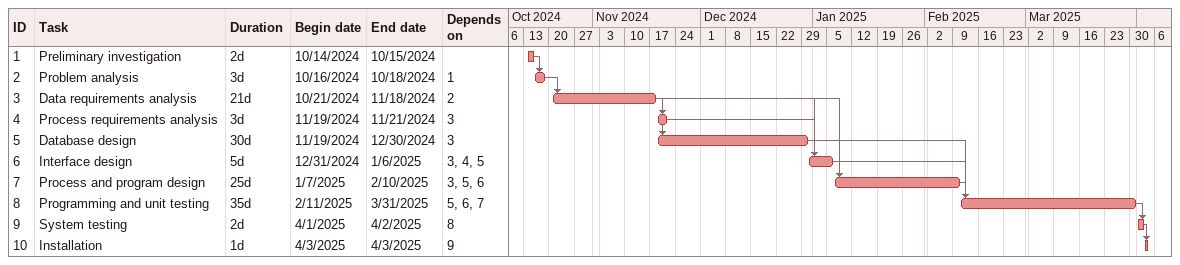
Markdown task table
| ID | Task | Duration | Start | Finish | Predecessors |
|---|---|---|---|---|---|
| 1 | Preliminary investigation | 2d | 2024-10-14 | 2024-10-15 |  |
| 2 | Problem analysis | 3d | 2024-10-16 | 2024-10-18 | 1 |
| 3 | Data requirements analysis | 21d | 2024-10-21 | 2024-11-18 | 2 |
| 4 | Process requirements analysis | 3d | 2024-11-19 | 2024-11-21 | 3 |
| 5 | Database design | 30d | 2024-11-19 | 2024-12-30 | 3 |
| 6 | Interface design | 5d | 2024-12-31 | 2025-01-06 | 3, 4, 5 |
| 7 | Process and program design | 25d | 2025-01-07 | 2025-02-10 | 3, 5, 6 |
| 8 | Programming and unit testing | 35d | 2025-02-11 | 2025-03-31 | 5, 6, 7 |
| 9 | System testing | 2d | 2025-04-01 | 2025-04-02 | 8 |
| 10 | Installation | 1d | 2025-04-03 | 2025-04-03 | 9 |
